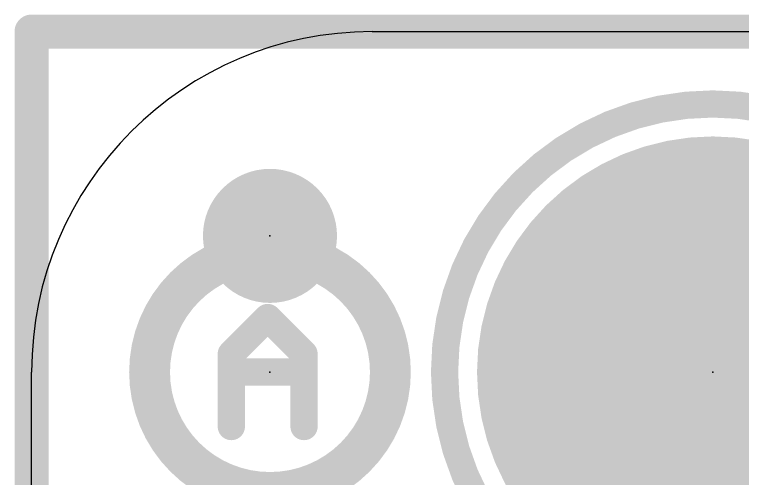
# Model space of a CAD drawing. Extents: x -0.1 to 10.3, y -0.1 to 17.3.
# Drawn here: x -0.13 to 5.3, y 13.81 to 17.27 of the extents above; entities that cross this region are included whole.
import ezdxf

# ---------------------------------------------------------------- set-up
doc = ezdxf.new("R2010")
doc.units = 0
for name, color, linetype in [('1', 12, 'CONTINUOUS'), ('16', 5, 'CONTINUOUS'), ('17', 110, 'CONTINUOUS'), ('20', 53, 'CONTINUOUS'), ('21', 40, 'CONTINUOUS'), ('22', 6, 'CONTINUOUS'), ('23', 53, 'CONTINUOUS'), ('24', 53, 'CONTINUOUS')]:
    doc.layers.add(name, color=color, linetype=linetype)

# ---------------------------------------------------------------- blocks, each defined once
blk = doc.blocks.new('PIE')
at = {"const_width": 0.5}
blk.add_lwpolyline([(0, -0.25, 1), (0, 0.25, 1), (0, -0.25)], format="xyb", dxfattribs=at)
blk = doc.blocks.new('ROUNDP')
at = {"const_width": 0.5}
blk.add_lwpolyline([(0, -0.25, 1), (0, 0.25, 1), (0, -0.25)], format="xyb", dxfattribs=at)

msp = doc.modelspace()

# ---------------------------------------------------------------- linework, layer by layer
at = {"layer": '1', "const_width": 0.254}
for points in [[(0, 0), (0, 17.145)], [(0, 17.145), (10.16, 17.145)]]:
    msp.add_lwpolyline(points, dxfattribs=at)
at = {"layer": '1', "const_width": 0.127}
for points in [[(0.0635, 17.145, 1), (-0.0635, 17.145)], [(0, 17.2085, 1), (0, 17.0815)]]:
    msp.add_lwpolyline(points, format="xyb", dxfattribs=at)
at = {"layer": '16', "const_width": 0.254}
for points in [[(0, 0), (0, 17.145)], [(0, 17.145), (10.16, 17.145)]]:
    msp.add_lwpolyline(points, dxfattribs=at)
at = {"layer": '16', "const_width": 0.127}
for points in [[(0.0635, 17.145, 1), (-0.0635, 17.145)], [(0, 17.2085, 1), (0, 17.0815)]]:
    msp.add_lwpolyline(points, format="xyb", dxfattribs=at)
at = {"layer": '20'}
for p, q in [((2.54, 17.145), (7.62, 17.145)), ((0, 0), (0, 14.605))]:
    msp.add_line(p, q, dxfattribs=at)
msp.add_arc((2.54, 14.605), 2.54, 90, 180, dxfattribs=at)
at = {"layer": '21', "const_width": 0.2032}
msp.add_lwpolyline([(5.08, 12.605, 1), (5.08, 16.605, 1), (5.08, 12.605)], format="xyb", dxfattribs=at)
at = {"layer": '22'}
for points, const_width in [([(1.778, 13.707, 1), (1.778, 15.503, 1), (1.778, 13.707)], 0.3048), ([(1.7968, 15.048, 1), (1.7249, 14.9762)], 0.1016), ([(1.7968, 14.9762, 1), (1.7249, 15.048)], 0.1016), ([(1.5405, 14.7409, 1), (1.4389, 14.7409)], 0.1016), ([(1.4538, 14.7768, 1), (1.5256, 14.705)], 0.1016), ([(2.0828, 14.7409, 1), (1.9812, 14.7409)], 0.1016), ([(1.9961, 14.705, 1), (2.0679, 14.7768)], 0.1016), ([(1.4897, 14.6561, 1), (1.4897, 14.5545)], 0.1016), ([(2.032, 14.5545, 1), (2.032, 14.6561)], 0.1016), ([(1.4389, 14.1986, 1), (1.5405, 14.1986)], 0.1016), ([(1.9812, 14.1986, 1), (2.0828, 14.1986)], 0.1016)]:
    msp.add_lwpolyline(points, format="xyb", dxfattribs=dict(at, const_width=const_width))
at = {"layer": '22', "const_width": 0.2032}
for points in [[(1.7608, 15.0121), (1.4897, 14.7409)], [(2.032, 14.7409), (1.7608, 15.0121)], [(1.4897, 14.7409), (1.4897, 14.1986)], [(2.032, 14.1986), (2.032, 14.7409)], [(2.032, 14.6053), (1.4897, 14.6053)]]:
    msp.add_lwpolyline(points, dxfattribs=at)
at = {"layer": '23'}
for p in [(1.778, 15.621), (5.08, 14.605)]:
    msp.add_point(p, dxfattribs=at)
at = {"layer": '24'}
msp.add_point((1.778, 14.605), dxfattribs=at)

# ---------------------------------------------------------------- block references
at = {"layer": '1'}
msp.add_blockref('PIE', (1.778, 15.621), dxfattribs=at)
at = {"layer": '17', "xscale": 3.516, "yscale": 3.516}
msp.add_blockref('ROUNDP', (5.08, 14.605), dxfattribs=at)
msp.add_blockref('ROUNDP', (5.08, 14.605), dxfattribs=at)

doc.saveas('drawing.dxf')
